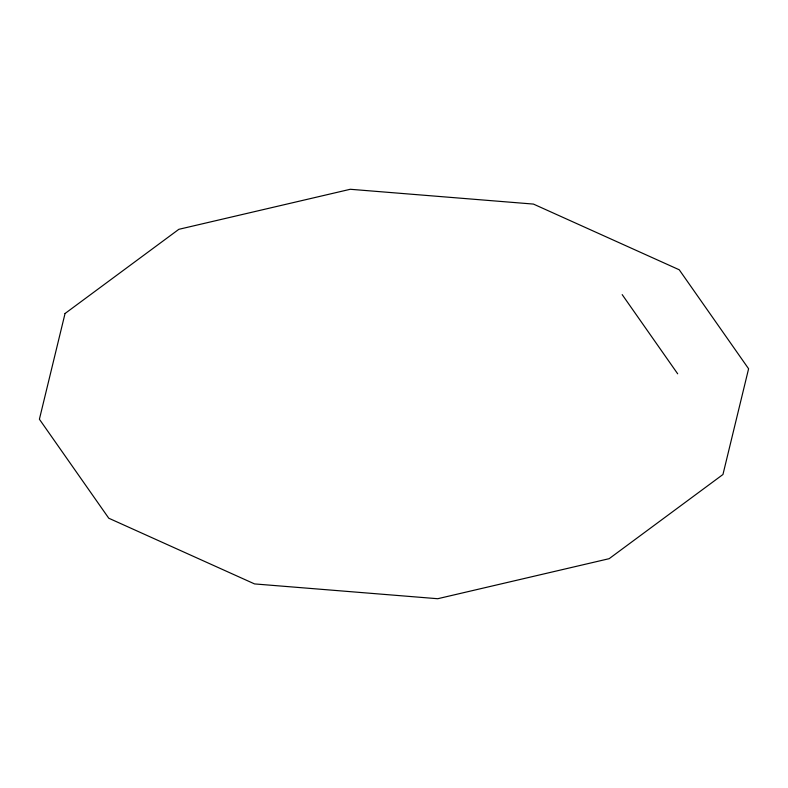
<?xml version="1.0" encoding="UTF-8"?>
<svg xmlns="http://www.w3.org/2000/svg" width="788" height="788" viewBox="0 0 788 788"><rect width="100%" height="100%" fill="white"/><g stroke="black" fill="none" stroke-linecap="round" stroke-linejoin="round"><path stroke-width="1.18" d="M622.185 294.623L677.68 373.808M65.049 313.496L39.4 419.236L108.764 518.218L254.554 583.918L437.714 598.722L609.154 558.682L722.951 474.504L748.6 368.764L679.236 269.782L533.446 204.082L350.286 189.278L178.846 229.318L65.049 313.496"/></g></svg>
